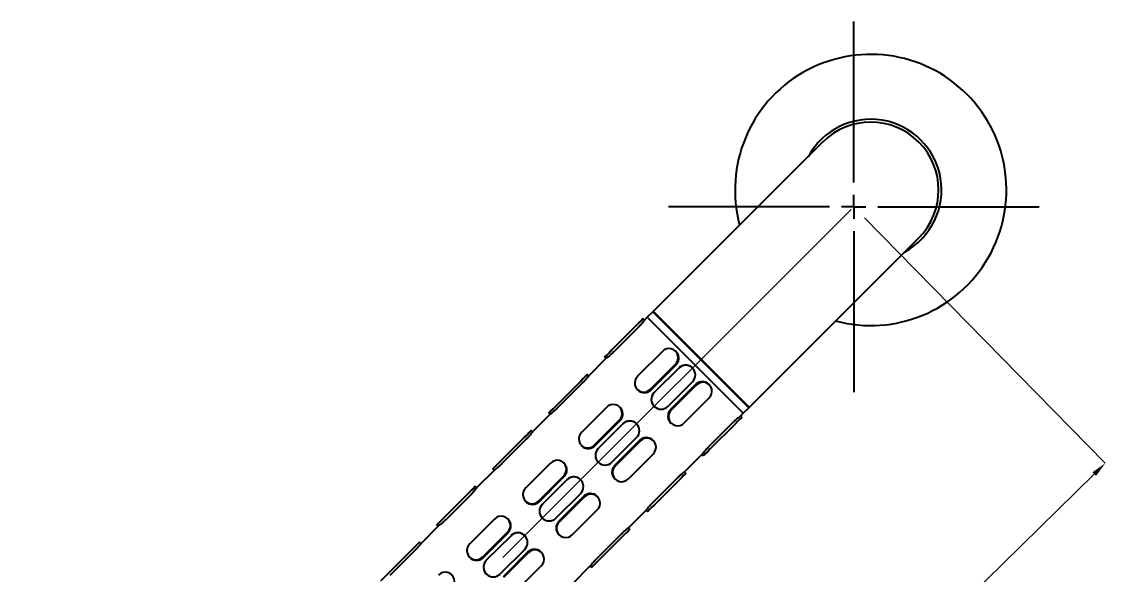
# Model space of a CAD drawing. Extents: x 0 to 2170, y 0 to 1590.
# Drawn here: x 882.7 to 1162.2, y 890.6 to 1033.3 of the extents above; entities that cross this region are included whole.
import ezdxf

# ---------------------------------------------------------------- set-up
doc = ezdxf.new("R2010")
doc.units = 0
doc.header["$LTSCALE"] = 10
doc.header["$MEASUREMENT"] = 0
doc.header["$PDMODE"] = 3
doc.header["$PDSIZE"] = -10
doc.linetypes.add('CENTERX2', pattern=[20.32, 12.7, -2.54, 2.54, -2.54])
doc.layers.get('0').update_dxf_attribs({"linetype": 'CONTINUOUS'})
doc.layers.get('DEFPOINTS').update_dxf_attribs({"linetype": 'CONTINUOUS'})
doc.layers.add('中心线层', color=1, linetype='CENTERX2', lineweight=25)
doc.styles.add('Daelim Dimension', font='')
doc.styles.get('Daelim Dimension').set_extended_font_data('나눔고딕')
doc.dimstyles.new('DEFAULT', dxfattribs={"dimscale": 2, "dimtxt": 2, "dimasz": 2, "dimexe": 0, "dimexo": 2, "dimgap": 1, "dimtad": 1, "dimdec": 0, "dimzin": 9, "dimdsep": 46, "dimtxsty": 'Daelim Dimension', "dimcen": 0.5, "dimclrd": 5, "dimclre": 5, "dimclrt": 256, "dimadec": 1, "dimazin": 0, "dimtfac": 1, "dimtdec": 0, "dimtix": 1, "dimtmove": 0, "dimatfit": 3, "dimfxl": 1, "dimtolj": 1, "dimtzin": 1, "dimlwd": 9, "dimlwe": 9, "dimarcsym": 0})

# ---------------------------------------------------------------- blocks, each defined once
blk = doc.blocks.new('SW_CENTERMARKSYMBOL_0')
at = {"layer": '中心线层', "color": 0}
for p, q in [((0, 1.25), (0, 9.5625)), ((0, 0), (0, 0.625)), ((-1.25, 0), (-9.5625, 0)), ((0, 0), (-0.625, 0)), ((0, 0), (0, -0.625)), ((0, 0), (0.625, 0)), ((1.25, 0), (9.5625, 0)), ((0, -1.25), (0, -9.5625))]:
    blk.add_line(p, q, dxfattribs=at)
blk = doc.blocks.new('*D5')
at = {"color": 5, "lineweight": 9, "transparency": 16777216}
for p, q in [((1100.12, 982.62), (1162.2, 919.31)), ((1159.35, 916.51), (839.46, 602.85)), ((774.52, 663.37), (836.6, 600.05))]:
    blk.add_line(p, q, dxfattribs=at)
at = {"color": 5, "transparency": 16777216}
for points in [[(1158.88, 916.98), (1159.81, 916.03), (1162.2, 919.31)], [(838.99, 603.33), (839.92, 602.38), (836.6, 600.05)]]:
    blk.add_solid(points, dxfattribs=at)
at = {"layer": 'DEFPOINTS', "color": 0, "transparency": 16777216}
for p in [(1097.32, 985.48), (771.72, 666.22), (836.6, 600.05)]:
    blk.add_point(p, dxfattribs=at)
at = {"color": 7, "transparency": 16777216, "insert": (990.38, 768.88), "char_height": 20, "attachment_point": 5, "rotation": 44.4361, "style": 'Daelim Dimension'}
blk.add_mtext('\\A1;456', dxfattribs=at)

msp = doc.modelspace()

# ---------------------------------------------------------------- linework, layer by layer
at = {"color": 7, "linetype": 'Continuous', "lineweight": 25}
for p, q in [((1089.32, 1002.23), (1067.27, 980.17)), ((1071.65, 984.55), (1045.48, 958.39)), ((1092.02, 955.42), (1114.07, 977.48)), ((1070.23, 933.64), (1096.39, 959.8)), ((1043.36, 956.26), (1043.01, 956.62)), ((1044.07, 956.97), (1043.34, 956.24)), ((1045.48, 958.39), (1044.07, 956.97)), ((1068.82, 932.22), (1044.07, 956.97)), ((1064.95, 936.09), (1044.07, 956.97)), ((1066.37, 937.5), (1045.48, 958.39)), ((1045.48, 958.39), (1070.23, 933.64)), ((1045.62, 958.52), (1070.37, 933.77)), ((1041.24, 954.85), (1034.88, 948.49)), ((1034.88, 948.49), (1041.24, 954.85)), ((1041.72, 954.37), (1035.36, 948.01)), ((1047.96, 948.14), (1041.59, 941.77)), ((1051.51, 948.12), (1051.38, 948.24)), ((1033.48, 946.39), (1028.91, 941.82)), ((1033.11, 946.72), (1033.46, 946.36)), ((1044.91, 938.45), (1051.28, 944.81)), ((1045.08, 938.29), (1051.44, 944.65)), ((1028.94, 941.84), (1028.58, 942.19)), ((1052.2, 943.89), (1045.84, 937.53)), ((1052.2, 943.89), (1045.84, 937.53)), ((1055.74, 943.89), (1055.74, 943.89)), ((1026.82, 940.43), (1020.45, 934.06)), ((1020.45, 934.06), (1026.81, 940.43)), ((1027.3, 939.95), (1020.93, 933.58)), ((1049.37, 933.99), (1055.74, 940.35)), ((1056.5, 939.59), (1050.13, 933.23)), ((1056.66, 939.43), (1050.3, 933.07)), ((1060.09, 939.54), (1059.97, 939.66)), ((1041.48, 938.34), (1041.61, 938.22)), ((1070.23, 933.64), (1066.37, 937.5)), ((1033.53, 933.71), (1027.17, 927.35)), ((1037.08, 933.7), (1036.96, 933.82)), ((1045.84, 933.99), (1045.84, 933.99)), ((1053.62, 929.74), (1059.98, 936.11)), ((1068.82, 932.22), (1064.95, 936.09)), ((1068.82, 932.22), (1070.23, 933.64)), ((1019.06, 931.96), (1014.49, 927.39)), ((1018.68, 932.3), (1019.04, 931.94)), ((1068.09, 931.5), (1068.82, 932.22)), ((1068.46, 931.16), (1068.11, 931.52)), ((1030.49, 924.02), (1036.85, 930.39)), ((1030.65, 923.86), (1037.02, 930.22)), ((1037.78, 929.46), (1031.41, 923.1)), ((1037.78, 929.46), (1031.41, 923.1)), ((1041.31, 929.46), (1041.31, 929.46)), ((1050.07, 929.76), (1050.19, 929.64)), ((1066.22, 929.88), (1059.85, 923.51)), ((1066.7, 929.4), (1060.33, 923.03)), ((1012.39, 926), (1006.03, 919.64)), ((1006.03, 919.64), (1012.39, 926)), ((1012.87, 925.52), (1006.51, 919.16)), ((1014.51, 927.41), (1014.16, 927.77)), ((1034.95, 919.56), (1041.31, 925.93)), ((1042.07, 925.17), (1035.71, 918.81)), ((1045.67, 925.11), (1045.54, 925.23)), ((1027.06, 923.92), (1027.18, 923.8)), ((1042.24, 925), (1035.87, 918.64)), ((1031.41, 919.56), (1031.41, 919.56)), ((1039.2, 915.32), (1045.56, 921.68)), ((1053.66, 917.07), (1058.23, 921.64)), ((1058.21, 921.62), (1058.56, 921.26)), ((1004.63, 917.54), (1000.06, 912.97)), ((1004.26, 917.87), (1004.61, 917.51)), ((1019.11, 919.29), (1012.74, 912.92)), ((1022.66, 919.27), (1022.53, 919.39)), ((1054.04, 916.74), (1053.68, 917.1)), ((1016.06, 909.6), (1022.43, 915.96)), ((1016.23, 909.44), (1022.59, 915.8)), ((1023.35, 915.04), (1016.99, 908.68)), ((1023.35, 915.04), (1016.99, 908.68)), ((1026.89, 915.04), (1026.89, 915.04)), ((1035.64, 915.33), (1035.77, 915.21)), ((1051.79, 915.45), (1045.43, 909.09)), ((1052.27, 914.97), (1045.91, 908.61)), ((997.97, 911.58), (991.6, 905.21)), ((991.6, 905.21), (997.96, 911.58)), ((998.45, 911.1), (992.08, 904.73)), ((1000.09, 912.99), (999.73, 913.34)), ((1020.52, 905.14), (1026.89, 911.5)), ((1012.63, 909.49), (1012.76, 909.37)), ((1027.65, 910.74), (1021.28, 904.38)), ((1027.81, 910.58), (1021.45, 904.22)), ((1031.24, 910.69), (1031.12, 910.81)), ((1024.77, 900.89), (1031.13, 907.26)), ((1039.24, 902.65), (1043.81, 907.22)), ((1043.78, 907.2), (1044.14, 906.84)), ((990.21, 903.11), (985.64, 898.54)), ((989.83, 903.45), (990.19, 903.09)), ((1004.68, 904.86), (998.32, 898.5)), ((1008.23, 904.85), (1008.11, 904.97)), ((1016.99, 905.14), (1016.99, 905.14)), ((1001.64, 895.17), (1008, 901.54)), ((1001.8, 895.01), (1008.17, 901.37)), ((1008.93, 900.61), (1002.56, 894.25)), ((1008.93, 900.61), (1002.56, 894.25)), ((1012.46, 900.61), (1012.46, 900.61)), ((1021.22, 900.91), (1021.34, 900.79)), ((1037.37, 901.03), (1031, 894.66)), ((1037.85, 900.55), (1031.48, 894.18)), ((1039.61, 902.31), (1039.26, 902.67)), ((983.54, 897.15), (977.18, 890.79)), ((977.18, 890.79), (983.54, 897.15)), ((985.66, 898.56), (985.31, 898.92)), ((984.02, 896.67), (977.66, 890.31)), ((998.21, 895.07), (998.33, 894.95)), ((1006.1, 890.72), (1012.46, 897.08)), ((1013.22, 896.32), (1006.86, 889.96)), ((1013.39, 896.15), (1007.02, 889.79)), ((1016.82, 896.26), (1016.69, 896.38)), ((1010.35, 886.47), (1016.71, 892.83)), ((1024.81, 888.22), (1029.38, 892.79)), ((1029.36, 892.77), (1029.71, 892.41)), ((1002.56, 890.72), (1002.56, 890.72))]:
    msp.add_line(p, q, dxfattribs=at)
at = {"color": 7, "linetype": 'Continuous', "lineweight": 25, "flags": 128}
for points in [[(1041.24, 954.85), (1041.92, 955.53), (1042.49, 956.1), (1042.87, 956.49), (1043.01, 956.62), (1042.87, 956.48), (1042.49, 956.1), (1041.92, 955.53), (1041.24, 954.85)], [(1034.88, 948.49), (1034.2, 947.81), (1033.63, 947.24), (1033.24, 946.85), (1033.11, 946.72), (1033.24, 946.85), (1033.63, 947.24), (1034.2, 947.81), (1034.88, 948.49)], [(1026.81, 940.43), (1027.49, 941.1), (1028.06, 941.68), (1028.45, 942.06), (1028.58, 942.19), (1028.45, 942.06), (1028.07, 941.68), (1027.49, 941.1), (1026.82, 940.43)], [(1020.45, 934.06), (1019.77, 933.39), (1019.2, 932.81), (1018.82, 932.43), (1018.68, 932.3), (1018.82, 932.43), (1019.2, 932.81), (1019.77, 933.39), (1020.45, 934.06)], [(1068.46, 931.16), (1068.33, 931.03), (1067.95, 930.65), (1067.37, 930.07), (1066.7, 929.4)], [(1012.39, 926), (1013.07, 926.68), (1013.64, 927.25), (1014.02, 927.64), (1014.16, 927.77), (1014.02, 927.63), (1013.64, 927.25), (1013.07, 926.68), (1012.39, 926)], [(1060.33, 923.03), (1059.66, 922.36), (1059.08, 921.78), (1058.7, 921.4), (1058.56, 921.26)], [(1006.03, 919.64), (1005.35, 918.96), (1004.78, 918.39), (1004.39, 918), (1004.26, 917.87), (1004.39, 918), (1004.78, 918.39), (1005.35, 918.96), (1006.03, 919.64)], [(1054.04, 916.74), (1053.9, 916.6), (1053.52, 916.22), (1052.95, 915.65), (1052.27, 914.97)], [(997.96, 911.58), (998.64, 912.25), (999.21, 912.83), (999.6, 913.21), (999.73, 913.34), (999.6, 913.21), (999.22, 912.83), (998.64, 912.25), (997.97, 911.58)], [(1045.91, 908.61), (1045.23, 907.93), (1044.66, 907.36), (1044.27, 906.97), (1044.14, 906.84)], [(991.6, 905.21), (990.92, 904.54), (990.35, 903.96), (989.97, 903.58), (989.83, 903.45), (989.97, 903.58), (990.35, 903.96), (990.92, 904.54), (991.6, 905.21)], [(1039.61, 902.31), (1039.48, 902.18), (1039.1, 901.8), (1038.52, 901.22), (1037.85, 900.55)], [(983.54, 897.15), (984.22, 897.83), (984.79, 898.4), (985.17, 898.79), (985.31, 898.92), (985.17, 898.78), (984.79, 898.4), (984.22, 897.83), (983.54, 897.15)], [(1031.48, 894.18), (1030.81, 893.51), (1030.23, 892.93), (1029.85, 892.55), (1029.71, 892.41)], [(977.18, 890.79), (976.5, 890.11), (975.93, 889.54), (975.54, 889.15), (975.41, 889.02), (975.54, 889.15), (975.93, 889.54), (976.5, 890.11), (977.18, 890.79)]]:
    msp.add_lwpolyline(points, dxfattribs=at)
msp.add_arc((1101.7, 989.85), 35, 255, 195)
at = {"color": 7, "linetype": 'Continuous', "lineweight": 25}
for centre, radius, start, end in [((1101.7, 989.85), 18.25, 298.517, 151.7725), ((1101.7, 989.85), 17.5, 45, 135), ((1101.7, 989.85), 17.5, 315, 45), ((1049.7, 946.56), 2.35, 312.1354, 137.8646), ((1053.97, 942.12), 2.5, 315, 135), ((1043.17, 940.03), 2.35, 132.1354, 317.8646), ((1058.41, 937.85), 2.35, 312.1296, 137.8704), ((1047.61, 935.76), 2.5, 135, 315), ((1035.27, 932.13), 2.35, 312.1354, 137.8646), ((1051.88, 931.32), 2.35, 132.1296, 317.8704), ((1039.54, 927.7), 2.5, 315, 135), ((1028.74, 925.6), 2.35, 132.1354, 317.8646), ((1043.98, 923.43), 2.35, 312.1296, 137.8704), ((1033.18, 921.33), 2.5, 135, 315), ((1020.85, 917.71), 2.35, 312.1354, 137.8646), ((1037.45, 916.9), 2.35, 132.1296, 317.8704), ((1025.12, 913.27), 2.5, 315, 135), ((1014.32, 911.18), 2.35, 132.1354, 317.8646), ((1029.56, 909), 2.35, 312.1296, 137.8704), ((1018.76, 906.91), 2.5, 135, 315), ((1006.42, 903.28), 2.35, 312.1354, 137.8646), ((1023.03, 902.47), 2.35, 132.1296, 317.8704), ((1010.69, 898.85), 2.5, 315, 135), ((999.89, 896.75), 2.35, 132.1354, 317.8646), ((1015.13, 894.58), 2.35, 312.1296, 137.8704), ((1004.33, 892.48), 2.5, 135, 315), ((992, 888.86), 2.35, 312.1354, 137.8646)]:
    msp.add_arc(centre, radius, start, end, dxfattribs=at)
for points, knots in [([(1043.34, 956.24), (1043.35, 956.25), (1043.37, 956.28), (1043.23, 956.09), (1042.94, 955.72), (1042.49, 955.18), (1042.05, 954.71), (1041.79, 954.44), (1041.72, 954.37)], [0, 0, 0, 0, 0.071625, 0.283821, 0.496766, 0.711605, 0.926565, 1, 1, 1, 1]), ([(1035.36, 948.01), (1035.16, 947.81), (1034.76, 947.42), (1034.19, 946.93), (1033.75, 946.58), (1033.49, 946.39), (1033.49, 946.39), (1033.49, 946.39)], [0, 0, 0, 0, 0.21318, 0.426307, 0.640806, 0.85622, 1, 1, 1, 1]), ([(1051.44, 944.65), (1051.62, 944.87), (1051.98, 945.3), (1052.21, 946.12), (1052.17, 946.96), (1051.92, 947.66), (1051.61, 947.97), (1051.48, 948.1)], [0, 0, 0, 0, 0.213248, 0.426444, 0.641012, 0.856495, 1, 1, 1, 1]), ([(1055.71, 943.87), (1055.66, 943.94), (1055.42, 944.23), (1054.81, 944.51), (1053.98, 944.67), (1053.14, 944.53), (1052.55, 944.21), (1052.27, 943.95), (1052.2, 943.89)], [0, 0, 0, 0, 0.070496, 0.28295, 0.496154, 0.711255, 0.926476, 1, 1, 1, 1]), ([(1028.92, 941.82), (1028.92, 941.82), (1028.94, 941.85), (1028.81, 941.67), (1028.51, 941.29), (1028.06, 940.76), (1027.63, 940.28), (1027.36, 940.01), (1027.3, 939.95)], [0, 0, 0, 0, 0.071625, 0.283821, 0.496766, 0.711605, 0.926565, 1, 1, 1, 1]), ([(1059.95, 939.64), (1059.89, 939.7), (1059.67, 939.97), (1059.08, 940.24), (1058.27, 940.38), (1057.43, 940.24), (1056.84, 939.92), (1056.57, 939.66), (1056.5, 939.59)], [0, 0, 0, 0, 0.070496, 0.28295, 0.496154, 0.711255, 0.926476, 1, 1, 1, 1]), ([(1041.63, 938.24), (1041.68, 938.18), (1041.9, 937.91), (1042.49, 937.64), (1043.3, 937.5), (1044.14, 937.64), (1044.73, 937.96), (1045.01, 938.22), (1045.08, 938.29)], [0, 0, 0, 0, 0.070496, 0.28295, 0.496154, 0.711255, 0.926476, 1, 1, 1, 1]), ([(1045.84, 937.53), (1045.66, 937.31), (1045.3, 936.87), (1045.08, 936.05), (1045.12, 935.2), (1045.39, 934.48), (1045.73, 934.14), (1045.86, 934.01)], [0, 0, 0, 0, 0.213248, 0.426444, 0.641012, 0.856495, 1, 1, 1, 1]), ([(1020.93, 933.58), (1020.73, 933.39), (1020.33, 933), (1019.76, 932.51), (1019.32, 932.16), (1019.06, 931.96), (1019.06, 931.96), (1019.06, 931.96)], [0, 0, 0, 0, 0.21318, 0.426307, 0.640806, 0.85622, 1, 1, 1, 1]), ([(1037.02, 930.22), (1037.2, 930.44), (1037.55, 930.87), (1037.78, 931.7), (1037.75, 932.53), (1037.5, 933.24), (1037.18, 933.55), (1037.06, 933.68)], [0, 0, 0, 0, 0.213248, 0.426444, 0.641012, 0.856495, 1, 1, 1, 1]), ([(1050.13, 933.23), (1049.96, 933.01), (1049.6, 932.58), (1049.37, 931.75), (1049.4, 930.92), (1049.65, 930.22), (1049.97, 929.91), (1050.09, 929.78)], [0, 0, 0, 0, 0.213248, 0.426444, 0.641012, 0.856495, 1, 1, 1, 1]), ([(1068.08, 931.5), (1068.09, 931.5), (1068.12, 931.52), (1067.94, 931.39), (1067.56, 931.09), (1067.03, 930.64), (1066.55, 930.21), (1066.28, 929.94), (1066.22, 929.88)], [0, 0, 0, 0, 0.070198, 0.28272, 0.495992, 0.711162, 0.926452, 1, 1, 1, 1]), ([(1041.29, 929.44), (1041.23, 929.51), (1040.99, 929.8), (1040.39, 930.09), (1039.56, 930.25), (1038.72, 930.1), (1038.12, 929.79), (1037.85, 929.53), (1037.78, 929.46)], [0, 0, 0, 0, 0.070496, 0.28295, 0.496154, 0.711255, 0.926476, 1, 1, 1, 1]), ([(1014.49, 927.39), (1014.5, 927.4), (1014.52, 927.43), (1014.38, 927.24), (1014.09, 926.87), (1013.64, 926.33), (1013.2, 925.86), (1012.94, 925.59), (1012.87, 925.52)], [0, 0, 0, 0, 0.071625, 0.283821, 0.496766, 0.711605, 0.926565, 1, 1, 1, 1]), ([(1045.52, 925.21), (1045.47, 925.28), (1045.25, 925.55), (1044.66, 925.82), (1043.85, 925.96), (1043.01, 925.81), (1042.42, 925.49), (1042.14, 925.23), (1042.07, 925.17)], [0, 0, 0, 0, 0.070496, 0.28295, 0.496154, 0.711255, 0.926476, 1, 1, 1, 1]), ([(1027.21, 923.82), (1027.26, 923.75), (1027.48, 923.48), (1028.07, 923.21), (1028.88, 923.07), (1029.72, 923.22), (1030.31, 923.54), (1030.58, 923.8), (1030.65, 923.86)], [0, 0, 0, 0, 0.070496, 0.28295, 0.496154, 0.711255, 0.926476, 1, 1, 1, 1]), ([(1031.41, 923.1), (1031.23, 922.88), (1030.88, 922.45), (1030.65, 921.62), (1030.7, 920.78), (1030.97, 920.05), (1031.3, 919.72), (1031.44, 919.59)], [0, 0, 0, 0, 0.213248, 0.426444, 0.641012, 0.856495, 1, 1, 1, 1]), ([(1059.85, 923.51), (1059.66, 923.31), (1059.27, 922.91), (1058.78, 922.34), (1058.43, 921.9), (1058.23, 921.64), (1058.23, 921.64), (1058.23, 921.64)], [0, 0, 0, 0, 0.213508, 0.426963, 0.641792, 0.857538, 1, 1, 1, 1]), ([(1006.51, 919.16), (1006.31, 918.96), (1005.91, 918.57), (1005.34, 918.08), (1004.9, 917.73), (1004.64, 917.54), (1004.64, 917.54), (1004.64, 917.54)], [0, 0, 0, 0, 0.21318, 0.426307, 0.640806, 0.85622, 1, 1, 1, 1]), ([(1022.59, 915.8), (1022.77, 916.02), (1023.13, 916.45), (1023.36, 917.27), (1023.32, 918.11), (1023.07, 918.81), (1022.76, 919.12), (1022.63, 919.25)], [0, 0, 0, 0, 0.213248, 0.426444, 0.641012, 0.856495, 1, 1, 1, 1]), ([(1035.71, 918.81), (1035.53, 918.59), (1035.17, 918.16), (1034.94, 917.33), (1034.98, 916.5), (1035.23, 915.79), (1035.54, 915.48), (1035.67, 915.35)], [0, 0, 0, 0, 0.213248, 0.426444, 0.641012, 0.856495, 1, 1, 1, 1]), ([(1053.66, 917.07), (1053.67, 917.08), (1053.69, 917.1), (1053.51, 916.96), (1053.14, 916.67), (1052.6, 916.22), (1052.13, 915.78), (1051.86, 915.52), (1051.79, 915.45)], [0, 0, 0, 0, 0.070198, 0.28272, 0.495992, 0.711162, 0.926452, 1, 1, 1, 1]), ([(1026.86, 915.02), (1026.81, 915.09), (1026.57, 915.38), (1025.96, 915.66), (1025.13, 915.82), (1024.29, 915.68), (1023.7, 915.36), (1023.42, 915.11), (1023.35, 915.04)], [0, 0, 0, 0, 0.070496, 0.28295, 0.496154, 0.711255, 0.926476, 1, 1, 1, 1]), ([(1000.07, 912.97), (1000.07, 912.97), (1000.09, 913), (999.96, 912.82), (999.66, 912.44), (999.21, 911.91), (998.78, 911.43), (998.51, 911.16), (998.45, 911.1)], [0, 0, 0, 0, 0.071625, 0.283821, 0.496766, 0.711605, 0.926565, 1, 1, 1, 1]), ([(1031.1, 910.79), (1031.04, 910.85), (1030.82, 911.12), (1030.23, 911.39), (1029.42, 911.53), (1028.58, 911.39), (1027.99, 911.07), (1027.72, 910.81), (1027.65, 910.74)], [0, 0, 0, 0, 0.070496, 0.28295, 0.496154, 0.711255, 0.926476, 1, 1, 1, 1]), ([(1012.78, 909.39), (1012.83, 909.33), (1013.05, 909.06), (1013.64, 908.79), (1014.45, 908.65), (1015.29, 908.79), (1015.88, 909.11), (1016.16, 909.37), (1016.23, 909.44)], [0, 0, 0, 0, 0.070496, 0.28295, 0.496154, 0.711255, 0.926476, 1, 1, 1, 1]), ([(1016.99, 908.68), (1016.81, 908.46), (1016.45, 908.03), (1016.23, 907.2), (1016.27, 906.35), (1016.54, 905.63), (1016.88, 905.29), (1017.01, 905.16)], [0, 0, 0, 0, 0.213248, 0.426444, 0.641012, 0.856495, 1, 1, 1, 1]), ([(1045.43, 909.09), (1045.23, 908.89), (1044.84, 908.49), (1044.35, 907.92), (1044, 907.48), (1043.8, 907.22), (1043.8, 907.22), (1043.8, 907.22)], [0, 0, 0, 0, 0.213508, 0.426963, 0.641792, 0.857538, 1, 1, 1, 1]), ([(992.08, 904.73), (991.88, 904.54), (991.48, 904.15), (990.91, 903.66), (990.47, 903.31), (990.21, 903.11), (990.21, 903.11), (990.21, 903.11)], [0, 0, 0, 0, 0.21318, 0.426307, 0.640806, 0.85622, 1, 1, 1, 1]), ([(1008.17, 901.37), (1008.35, 901.59), (1008.7, 902.02), (1008.93, 902.85), (1008.9, 903.68), (1008.65, 904.39), (1008.33, 904.7), (1008.21, 904.83)], [0, 0, 0, 0, 0.213248, 0.426444, 0.641012, 0.856495, 1, 1, 1, 1]), ([(1021.28, 904.38), (1021.11, 904.16), (1020.75, 903.73), (1020.52, 902.9), (1020.55, 902.07), (1020.8, 901.37), (1021.12, 901.06), (1021.24, 900.93)], [0, 0, 0, 0, 0.213248, 0.426444, 0.641012, 0.856495, 1, 1, 1, 1]), ([(1012.44, 900.59), (1012.38, 900.66), (1012.14, 900.95), (1011.54, 901.24), (1010.71, 901.4), (1009.87, 901.25), (1009.27, 900.94), (1009, 900.68), (1008.93, 900.61)], [0, 0, 0, 0, 0.070496, 0.28295, 0.496154, 0.711255, 0.926476, 1, 1, 1, 1]), ([(1039.23, 902.65), (1039.24, 902.65), (1039.27, 902.67), (1039.09, 902.54), (1038.71, 902.24), (1038.18, 901.79), (1037.7, 901.36), (1037.43, 901.09), (1037.37, 901.03)], [0, 0, 0, 0, 0.070198, 0.28272, 0.495992, 0.711162, 0.926452, 1, 1, 1, 1]), ([(985.64, 898.54), (985.65, 898.55), (985.67, 898.58), (985.53, 898.39), (985.24, 898.02), (984.79, 897.48), (984.35, 897.01), (984.09, 896.74), (984.02, 896.67)], [0, 0, 0, 0, 0.071625, 0.283821, 0.496766, 0.711605, 0.926565, 1, 1, 1, 1]), ([(998.36, 894.97), (998.41, 894.9), (998.63, 894.63), (999.22, 894.36), (1000.03, 894.22), (1000.87, 894.37), (1001.46, 894.69), (1001.73, 894.95), (1001.8, 895.01)], [0, 0, 0, 0, 0.070496, 0.28295, 0.496154, 0.711255, 0.926476, 1, 1, 1, 1]), ([(1016.67, 896.36), (1016.62, 896.43), (1016.4, 896.7), (1015.81, 896.97), (1015, 897.11), (1014.16, 896.96), (1013.57, 896.64), (1013.29, 896.38), (1013.22, 896.32)], [0, 0, 0, 0, 0.070496, 0.28295, 0.496154, 0.711255, 0.926476, 1, 1, 1, 1]), ([(1031, 894.66), (1030.81, 894.46), (1030.42, 894.06), (1029.93, 893.49), (1029.58, 893.05), (1029.38, 892.79), (1029.38, 892.79), (1029.38, 892.79)], [0, 0, 0, 0, 0.213508, 0.426963, 0.641792, 0.857538, 1, 1, 1, 1]), ([(1002.56, 894.25), (1002.38, 894.03), (1002.03, 893.6), (1001.8, 892.77), (1001.85, 891.93), (1002.12, 891.2), (1002.45, 890.87), (1002.59, 890.74)], [0, 0, 0, 0, 0.213248, 0.426444, 0.641012, 0.856495, 1, 1, 1, 1])]:
    msp.add_open_spline(points, degree=3, knots=knots, dxfattribs=at)
at = {"layer": '中心线层', "linetype": 'CENTERX2', "lineweight": 18}
msp.add_line((1096.65, 984.81), (782.75, 670.91), dxfattribs=at)

# ---------------------------------------------------------------- block references
at = {"layer": '中心线层', "xscale": 5, "yscale": 5, "zscale": 5}
msp.add_blockref('SW_CENTERMARKSYMBOL_0', (1097.32, 985.48), dxfattribs=at)

# ---------------------------------------------------------------- dimensions: what is measured, and where the dimension line sits
dim = msp.add_aligned_dim(p1=(1097.32, 985.48), p2=(771.72, 666.22), distance=92.67, dimstyle='DEFAULT', override={"dimtxt": 10, "dimdec": 0, "dimclrd": 5, "dimclre": 5, "dimclrt": 7})
dim.commit()
dim.dimension.update_dxf_attribs({"geometry": '*D5', "text_midpoint": (990.38, 768.88)})

doc.saveas('drawing.dxf')
